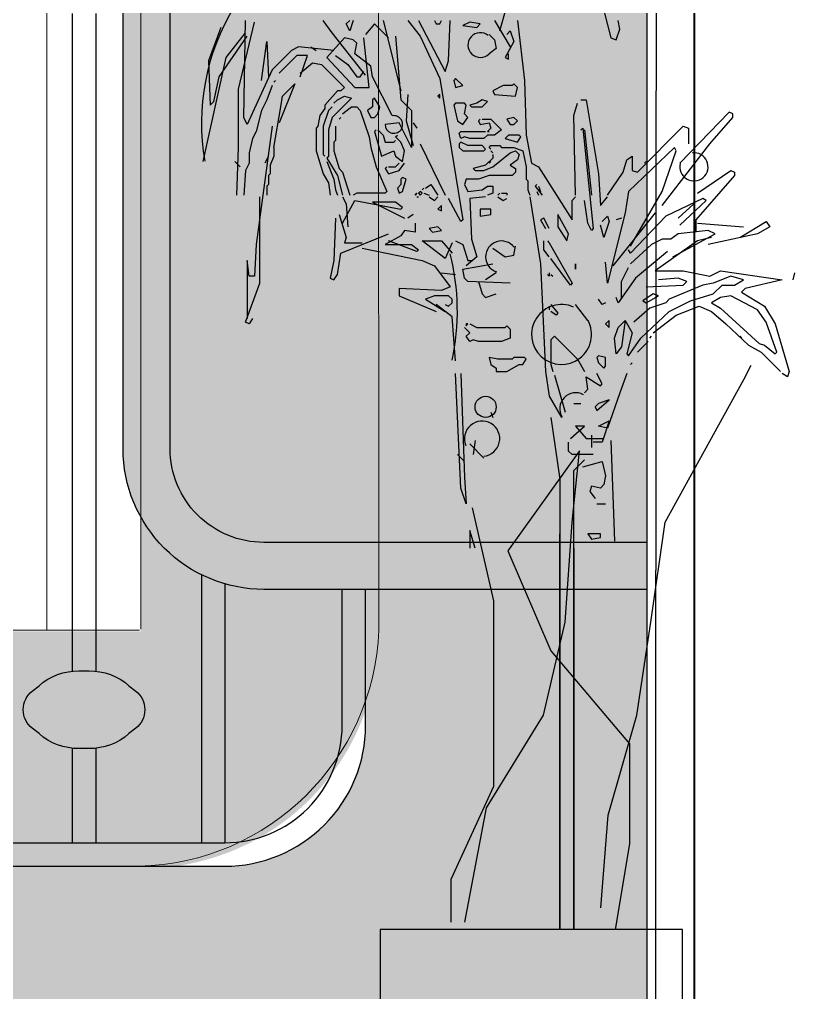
# Model space of a CAD drawing. Header units: millimetres. Extents: x 35877 to 3066687, y -650199 to -40525.
# Drawn here: x 147135.3 to 147151.81, y -179797.05 to -179776.32 of the extents above; entities that cross this region are included whole.
import ezdxf

# ---------------------------------------------------------------- set-up
doc = ezdxf.new("R2010")
doc.units = ezdxf.units.MM
doc.header["$MEASUREMENT"] = 0
for name, color, linetype, lineweight in [('A8_FURNITURE', 32, 'Continuous', 30), ('dim05', 1, 'Continuous', 13), ('Elevation 4.5', 206, 'Continuous', 5), ('FURNITURE', 32, 'Continuous', 9), ('NAME PLATE', 7, 'Continuous', 25), ('wall', 7, 'Continuous', 30)]:
    doc.layers.add(name, color=color, linetype=linetype, lineweight=lineweight)

# ---------------------------------------------------------------- blocks, each defined once
blk = doc.blocks.new('A$C76AA168E')
at = {"color": 116, "linetype": 'ByBlock', "true_color": 0x136734, "transparency": 33554687}
for p, q in [((259.24, 874.73), (275.29, 812.79)), ((203.03, 817.38), (207.62, 833.44)), ((33.26, 779.52), (43.59, 823.11)), ((36.71, 761.17), (37.85, 824.26)), ((94.06, 816.23), (88.32, 824.26)), ((103.24, 821.97), (105.53, 824.26)), ((107.82, 824.26), (105.53, 817.38)), ((127.32, 824.26), (138.79, 778.38)), ((143.38, 824.26), (151.41, 813.94)), ((150.27, 824.26), (167.47, 791)), ((160.59, 824.26), (161.74, 821.97)), ((164.03, 821.97), (165.18, 824.26)), ((169.77, 797.88), (170.91, 824.26)), ((183.53, 823.11), (178.94, 820.82)), ((190.41, 821.97), (183.53, 823.11)), ((199.59, 824.26), (209.91, 807.05)), ((214.5, 824.26), (219.09, 785.26)), ((281.03, 818.52), (279.88, 824.26)), ((21.79, 819.67), (13.76, 797.88)), ((25.24, 800.17), (37.85, 816.23)), ((115.85, 788.7), (94.06, 816.23)), ((105.53, 817.38), (103.24, 821.97)), ((121.59, 821.97), (115.85, 815.08)), ((130.77, 812.79), (121.59, 821.97)), ((161.74, 821.97), (164.03, 821.97)), ((178.94, 820.82), (188.12, 819.67)), ((188.12, 819.67), (190.41, 821.97)), ((207.62, 815.08), (209.91, 817.38)), ((209.91, 817.38), (212.21, 810.5)), ((278.74, 811.64), (281.03, 818.52)), ((20.65, 787.55), (39, 813.94)), ((48.18, 785.26), (51.62, 810.5)), ((51.62, 810.5), (52.76, 787.55)), ((102.09, 812.79), (90.62, 800.17)), ((107.82, 811.64), (102.09, 812.79)), ((110.12, 809.35), (107.82, 811.64)), ((118.15, 780.67), (114.71, 812.79)), ((135.35, 813.94), (138.79, 772.64)), ((151.41, 813.94), (164.03, 786.41)), ((196.15, 815.08), (199.59, 811.64)), ((199.59, 811.64), (200.74, 805.91)), ((212.21, 810.5), (206.47, 800.17)), ((275.29, 812.79), (278.74, 811.64)), ((67.68, 804.76), (55.06, 792.14)), ((72.26, 807.05), (67.68, 804.76)), ((95.21, 804.76), (72.26, 807.05)), ((80.29, 807.05), (83.74, 804.76)), ((108.97, 802.47), (110.12, 809.35)), ((200.74, 805.91), (196.15, 802.47)), ((10.32, 732.5), (25.24, 800.17)), ((13.76, 797.88), (14.91, 769.2)), ((71.12, 801.32), (59.65, 789.85)), ((78, 801.32), (71.12, 801.32)), ((73.41, 787.55), (78, 801.32)), ((90.62, 800.17), (108.97, 780.67)), ((96.35, 801.32), (104.38, 795.58)), ((119.29, 794.44), (108.97, 802.47)), ((167.47, 791), (169.77, 797.88)), ((206.47, 800.17), (208.77, 799.02)), ((208.77, 799.02), (208.77, 802.47)), ((55.06, 792.14), (39, 756.58)), ((73.41, 789.85), (81.44, 796.73)), ((81.44, 796.73), (87.18, 795.58)), ((87.18, 795.58), (102.09, 780.67)), ((104.38, 795.58), (110.12, 787.55)), ((112.41, 787.55), (114.71, 791)), ((120.44, 787.55), (119.29, 794.44)), ((17.21, 771.5), (20.65, 787.55)), ((56.21, 784.11), (57.35, 785.26)), ((110.12, 787.55), (112.41, 787.55)), ((133.06, 762.32), (120.44, 787.55)), ((164.03, 786.41), (178.94, 694.64)), ((174.35, 786.41), (173.21, 785.26)), ((173.21, 785.26), (174.35, 780.67)), ((178.94, 781.82), (174.35, 786.41)), ((219.09, 785.26), (220.24, 749.7)), ((33.26, 741.67), (33.26, 779.52)), ((55.06, 781.82), (51.62, 772.64)), ((69.97, 782.97), (59.65, 757.73)), ((61.94, 774.94), (69.97, 782.97)), ((97.5, 778.38), (89.47, 769.2)), ((99.79, 778.38), (97.5, 778.38)), ((102.09, 780.67), (99.79, 778.38)), ((108.97, 780.67), (118.15, 780.67)), ((174.35, 780.67), (178.94, 781.82)), ((205.32, 781.82), (198.44, 778.38)), ((198.44, 778.38), (199.59, 776.08)), ((211.06, 781.82), (205.32, 781.82)), ((212.21, 782.97), (211.06, 781.82)), ((214.5, 780.67), (212.21, 782.97)), ((213.35, 774.94), (214.5, 780.67)), ((51.62, 772.64), (48.18, 765.76)), ((60.79, 768.05), (61.94, 774.94)), ((106.68, 773.79), (94.06, 761.17)), ((95.21, 770.35), (97.5, 772.64)), ((97.5, 772.64), (102.09, 774.94)), ((102.09, 774.94), (106.68, 773.79)), ((121.59, 773.79), (120.44, 772.64)), ((120.44, 772.64), (120.44, 768.05)), ((125.03, 768.05), (121.59, 773.79)), ((138.79, 772.64), (145.68, 765.76)), ((143.38, 776.08), (142.24, 758.88)), ((164.03, 776.08), (162.88, 774.94)), ((162.88, 774.94), (164.03, 773.79)), ((164.03, 773.79), (164.03, 776.08)), ((191.56, 772.64), (188.12, 770.35)), ((195, 771.5), (191.56, 772.64)), ((199.59, 776.08), (213.35, 774.94)), ((255.79, 772.64), (259.24, 772.64)), ((259.24, 772.64), (267.27, 724.47)), ((14.91, 769.2), (17.21, 771.5)), ((48.18, 765.76), (44.74, 752)), ((56.21, 741.67), (60.79, 768.05)), ((89.47, 766.91), (86.03, 762.32)), ((91.76, 765.76), (88.32, 755.44)), ((89.47, 769.2), (89.47, 766.91)), ((91.76, 765.76), (94.06, 768.05)), ((102.09, 764.61), (106.68, 768.05)), ((106.68, 768.05), (110.12, 768.05)), ((110.12, 768.05), (112.41, 765.76)), ((112.41, 765.76), (118.15, 748.55)), ((120.44, 768.05), (117, 765.76)), ((117, 765.76), (119.29, 761.17)), ((123.88, 763.47), (125.03, 768.05)), ((145.68, 765.76), (145.68, 741.67)), ((174.35, 770.35), (173.21, 769.2)), ((173.21, 769.2), (175.5, 758.88)), ((180.09, 770.35), (174.35, 770.35)), ((181.24, 769.2), (180.09, 770.35)), ((180.09, 763.47), (181.24, 769.2)), ((188.12, 770.35), (183.53, 769.2)), ((183.53, 769.2), (184.68, 768.05)), ((184.68, 768.05), (191.56, 768.05)), ((191.56, 768.05), (195, 771.5)), ((251.21, 762.32), (253.5, 770.35)), ((39, 756.58), (36.71, 761.17)), ((86.03, 762.32), (84.88, 755.44)), ((94.06, 761.17), (91.76, 753.14)), ((98.65, 760.02), (99.79, 761.17)), ((100.94, 763.47), (102.09, 764.61)), ((119.29, 761.17), (121.59, 761.17)), ((121.59, 761.17), (123.88, 763.47)), ((142.24, 758.88), (146.82, 742.82)), ((175.5, 758.88), (178.94, 756.58)), ((178.94, 756.58), (182.38, 761.17)), ((182.38, 761.17), (180.09, 763.47)), ((190.41, 760.02), (189.27, 758.88)), ((189.27, 758.88), (190.41, 760.02)), ((189.27, 758.88), (190.41, 756.58)), ((191.56, 760.02), (197.29, 760.02)), ((197.29, 760.02), (204.18, 753.14)), ((212.21, 761.17), (207.62, 760.02)), ((207.62, 760.02), (209.91, 756.58)), ((214.5, 758.88), (212.21, 761.17)), ((212.21, 756.58), (214.5, 758.88)), ((252.35, 710.7), (251.21, 762.32)), ((352.15, 764.61), (320.03, 731.35)), ((339.53, 743.97), (354.44, 761.17)), ((354.44, 763.47), (352.15, 764.61)), ((354.44, 761.17), (354.44, 763.47)), ((55.06, 755.44), (44.74, 678.58)), ((84.88, 755.44), (83.74, 754.29)), ((83.74, 754.29), (83.74, 739.38)), ((88.32, 755.44), (88.32, 737.08)), ((91.76, 753.14), (91.76, 735.94)), ((96.35, 755.44), (96.35, 746.26)), ((122.74, 753.14), (121.59, 752)), ((121.59, 752), (122.74, 753.14)), ((123.88, 753.14), (127.32, 749.7)), ((137.65, 757.73), (128.47, 756.58)), ((145.68, 741.67), (137.65, 757.73)), ((146.82, 757.73), (149.12, 754.29)), ((190.41, 756.58), (196.15, 757.73)), ((197.29, 754.29), (195, 752)), ((196.15, 757.73), (197.29, 754.29)), ((204.18, 753.14), (199.59, 749.7)), ((209.91, 756.58), (212.21, 756.58)), ((255.79, 753.14), (256.94, 754.29)), ((256.94, 754.29), (263.82, 688.91)), ((258.09, 753.14), (262.68, 710.7)), ((292.5, 725.61), (322.32, 755.44)), ((322.32, 755.44), (325.77, 754.29)), ((325.77, 754.29), (325.77, 743.97)), ((42.44, 747.41), (40.15, 738.23)), ((44.74, 752), (42.44, 747.41)), ((96.35, 746.26), (95.21, 745.11)), ((118.15, 748.55), (119.29, 741.67)), ((121.59, 752), (126.18, 735.94)), ((127.32, 749.7), (128.47, 745.11)), ((134.21, 745.11), (135.35, 746.26)), ((135.35, 748.55), (136.5, 749.7)), ((138.79, 745.11), (135.35, 748.55)), ((176.65, 750.85), (177.79, 752)), ((177.79, 747.41), (176.65, 750.85)), ((177.79, 752), (193.85, 752)), ((180.09, 748.55), (177.79, 747.41)), ((183.53, 747.41), (180.09, 748.55)), ((192.71, 747.41), (183.53, 747.41)), ((195, 749.7), (192.71, 747.41)), ((195, 752), (196.15, 752)), ((199.59, 749.7), (195, 749.7)), ((208.77, 749.7), (206.47, 747.41)), ((206.47, 747.41), (214.5, 745.11)), ((215.65, 749.7), (208.77, 749.7)), ((214.5, 745.11), (216.79, 748.55)), ((216.79, 748.55), (215.65, 749.7)), ((220.24, 749.7), (223.68, 731.35)), ((32.12, 710.7), (33.26, 741.67)), ((56.21, 741.67), (56.21, 735.94)), ((95.21, 745.11), (95.21, 739.38)), ((119.29, 741.67), (122.74, 729.05)), ((128.47, 745.11), (134.21, 745.11)), ((141.09, 739.38), (138.79, 745.11)), ((151.41, 743.97), (167.47, 710.7)), ((177.79, 745.11), (176.65, 743.97)), ((176.65, 743.97), (176.65, 741.67)), ((176.65, 741.67), (178.94, 739.38)), ((182.38, 742.82), (177.79, 745.11)), ((191.56, 742.82), (182.38, 742.82)), ((193.85, 740.52), (191.56, 742.82)), ((192.71, 739.38), (193.85, 740.52)), ((196.15, 741.67), (197.29, 742.82)), ((197.29, 740.52), (196.15, 741.67)), ((196.15, 741.67), (197.29, 740.52)), ((197.29, 742.82), (203.03, 742.82)), ((203.03, 742.82), (204.18, 741.67)), ((204.18, 741.67), (212.21, 741.67)), ((212.21, 741.67), (217.94, 739.38)), ((316.59, 741.67), (286.77, 713)), ((308.56, 703.82), (339.53, 743.97)), ((317.74, 739.38), (316.59, 741.67)), ((40.15, 738.23), (40.15, 731.35)), ((52.76, 735.94), (50.47, 731.35)), ((56.21, 735.94), (53.91, 730.2)), ((83.74, 739.38), (88.32, 724.47)), ((88.32, 737.08), (89.47, 735.94)), ((91.76, 735.94), (90.62, 734.79)), ((90.62, 734.79), (97.5, 723.32)), ((95.21, 739.38), (98.65, 727.91)), ((126.18, 735.94), (134.21, 739.38)), ((134.21, 739.38), (135.35, 735.94)), ((135.35, 735.94), (139.94, 732.5)), ((139.94, 732.5), (141.09, 739.38)), ((178.94, 739.38), (192.71, 739.38)), ((198.44, 734.79), (193.85, 730.2)), ((198.44, 738.23), (197.29, 739.38)), ((197.29, 739.38), (198.44, 738.23)), ((198.44, 729.05), (209.91, 738.23)), ((198.44, 737.08), (198.44, 734.79)), ((209.91, 738.23), (213.35, 739.38)), ((214.5, 733.64), (209.91, 730.2)), ((213.35, 739.38), (215.65, 737.08)), ((215.65, 737.08), (214.5, 733.64)), ((217.94, 739.38), (220.24, 729.05)), ((283.32, 725.61), (285.62, 733.64)), ((285.62, 733.64), (289.06, 735.94)), ((289.06, 735.94), (289.06, 726.76)), ((308.56, 713), (317.74, 739.38)), ((30.97, 732.5), (34.41, 729.05)), ((40.15, 731.35), (37.85, 726.76)), ((53.91, 730.2), (53.91, 724.47)), ((90.62, 732.5), (95.21, 721.02)), ((98.65, 727.91), (100.94, 725.61)), ((122.74, 729.05), (129.62, 713)), ((129.62, 729.05), (128.47, 727.91)), ((128.47, 727.91), (129.62, 729.05)), ((128.47, 727.91), (130.77, 724.47)), ((130.77, 729.05), (135.35, 729.05)), ((135.35, 729.05), (137.65, 731.35)), ((137.65, 726.76), (141.09, 731.35)), ((193.85, 730.2), (185.82, 727.91)), ((185.82, 727.91), (186.97, 726.76)), ((192.71, 726.76), (198.44, 729.05)), ((197.29, 732.5), (196.15, 731.35)), ((196.15, 731.35), (197.29, 732.5)), ((209.91, 730.2), (213.35, 727.91)), ((213.35, 727.91), (213.35, 725.61)), ((220.24, 729.05), (220.24, 721.02)), ((223.68, 731.35), (228.27, 729.05)), ((228.27, 729.05), (250.06, 694.64)), ((297.09, 731.35), (298.24, 732.5)), ((37.85, 726.76), (36.71, 710.7)), ((53.91, 724.47), (52.76, 723.32)), ((52.76, 723.32), (52.76, 717.58)), ((88.32, 724.47), (91.76, 718.73)), ((95.21, 721.02), (96.35, 714.14)), ((97.5, 723.32), (100.94, 710.7)), ((100.94, 725.61), (105.53, 710.7)), ((130.77, 724.47), (137.65, 726.76)), ((139.94, 722.17), (138.79, 721.02)), ((138.79, 721.02), (138.79, 717.58)), ((142.24, 721.02), (139.94, 722.17)), ((139.94, 713), (142.24, 721.02)), ((181.24, 721.02), (180.09, 717.58)), ((189.27, 721.02), (181.24, 721.02)), ((186.97, 726.76), (192.71, 726.76)), ((196.15, 723.32), (189.27, 721.02)), ((211.06, 723.32), (196.15, 723.32)), ((213.35, 725.61), (211.06, 723.32)), ((220.24, 721.02), (221.38, 719.88)), ((267.27, 724.47), (268.41, 703.82)), ((273, 710.7), (283.32, 725.61)), ((289.06, 726.76), (292.5, 725.61)), ((355.59, 723.32), (330.35, 694.64)), ((331.5, 711.85), (353.3, 726.76)), ((353.3, 726.76), (355.59, 725.61)), ((355.59, 725.61), (355.59, 723.32)), ((52.76, 717.58), (51.62, 716.44)), ((51.62, 716.44), (51.62, 710.7)), ((91.76, 718.73), (92.91, 710.7)), ((138.79, 717.58), (136.5, 715.29)), ((136.5, 715.29), (137.65, 711.85)), ((153.71, 715.29), (152.56, 714.14)), ((152.56, 714.14), (153.71, 715.29)), ((154.85, 715.29), (158.29, 717.58)), ((158.29, 717.58), (162.88, 710.7)), ((180.09, 717.58), (182.38, 713)), ((191.56, 714.14), (195, 716.44)), ((195, 716.44), (198.44, 716.44)), ((198.44, 716.44), (198.44, 711.85)), ((221.38, 719.88), (221.38, 714.14)), ((227.12, 717.58), (225.97, 716.44)), ((225.97, 716.44), (227.12, 717.58)), ((225.97, 716.44), (230.56, 710.7)), ((228.27, 716.44), (229.41, 713)), ((47.03, 653.35), (47.03, 709.55)), ((96.35, 714.14), (97.5, 710.7)), ((100.94, 709.55), (103.24, 704.97)), ((110.12, 711.85), (107.82, 710.7)), ((128.47, 711.85), (110.12, 711.85)), ((129.62, 713), (128.47, 711.85)), ((137.65, 711.85), (139.94, 713)), ((149.12, 711.85), (147.97, 710.7)), ((147.97, 710.7), (149.12, 711.85)), ((149.12, 709.55), (150.27, 709.55)), ((151.41, 713), (150.27, 711.85)), ((150.27, 711.85), (151.41, 710.7)), ((152.56, 711.85), (151.41, 713)), ((151.41, 710.7), (152.56, 711.85)), ((153.71, 711.85), (157.15, 710.7)), ((157.15, 709.55), (160.59, 707.26)), ((160.59, 707.26), (162.88, 709.55)), ((177.79, 693.5), (169.77, 708.41)), ((182.38, 713), (191.56, 714.14)), ((193.85, 709.55), (183.53, 708.41)), ((183.53, 708.41), (184.68, 682.02)), ((198.44, 711.85), (195, 710.7)), ((203.03, 711.85), (201.88, 710.7)), ((201.88, 710.7), (203.03, 711.85)), ((201.88, 709.55), (205.32, 707.26)), ((204.18, 711.85), (207.62, 711.85)), ((205.32, 707.26), (207.62, 708.41)), ((207.62, 711.85), (207.62, 710.7)), ((221.38, 714.14), (222.53, 710.7)), ((222.53, 709.55), (229.41, 665.97)), ((227.12, 713), (228.27, 710.7)), ((250.06, 707.26), (252.35, 709.55)), ((268.41, 703.82), (273, 709.55)), ((286.77, 713), (284.47, 699.23)), ((287.91, 677.44), (308.56, 713)), ((334.94, 708.41), (310.85, 696.94)), ((337.24, 707.26), (334.94, 708.41)), ((100.94, 692.35), (108.97, 707.26)), ((103.24, 704.97), (104.38, 690.05)), ((108.97, 707.26), (138.79, 701.52)), ((120.44, 706.11), (141.09, 695.79)), ((135.35, 706.11), (120.44, 706.11)), ((139.94, 702.67), (135.35, 706.11)), ((138.79, 701.52), (139.94, 702.67)), ((165.18, 703.82), (162.88, 701.52)), ((165.18, 700.38), (165.18, 703.82)), ((250.06, 694.64), (250.06, 707.26)), ((260.38, 692.35), (258.09, 707.26)), ((329.21, 704.97), (318.88, 695.79)), ((320.03, 691.2), (337.24, 707.26)), ((96.35, 695.79), (95.21, 668.26)), ((98.65, 698.08), (103.24, 683.17)), ((146.82, 698.08), (143.38, 695.79)), ((162.88, 701.52), (165.18, 700.38)), ((197.29, 701.52), (190.41, 701.52)), ((190.41, 701.52), (190.41, 696.94)), ((190.41, 696.94), (197.29, 698.08)), ((197.29, 698.08), (197.29, 701.52)), ((231.71, 695.79), (229.41, 694.64)), ((235.15, 688.91), (231.71, 695.79)), ((247.77, 685.47), (240.88, 698.08)), ((240.88, 698.08), (240.88, 690.05)), ((269.56, 693.5), (273, 696.94)), ((284.47, 699.23), (273, 653.35)), ((273, 696.94), (274.15, 693.5)), ((303.97, 699.23), (276.44, 664.82)), ((282.18, 695.79), (278.74, 694.64)), ((310.85, 696.94), (287.91, 672.85)), ((147.97, 692.35), (147.97, 686.61)), ((162.88, 690.05), (157.15, 688.91)), ((165.18, 687.76), (162.88, 690.05)), ((178.94, 694.64), (177.79, 693.5)), ((229.41, 694.64), (232.85, 688.91)), ((240.88, 690.05), (246.62, 680.88)), ((262.68, 687.76), (260.38, 692.35)), ((270.71, 683.17), (268.41, 691.2)), ((274.15, 693.5), (270.71, 683.17)), ((330.35, 694.64), (330.35, 686.61)), ((331.5, 692.35), (361.32, 690.05)), ((359.03, 683.17), (376.24, 693.5)), ((378.53, 690.05), (370.5, 685.47)), ((376.24, 693.5), (378.53, 690.05)), ((99.79, 672.85), (130.77, 685.47)), ((103.24, 683.17), (102.09, 679.73)), ((138.79, 684.32), (128.47, 678.58)), ((141.09, 687.76), (138.79, 684.32)), ((147.97, 686.61), (141.09, 687.76)), ((157.15, 688.91), (159.44, 686.61)), ((159.44, 686.61), (165.18, 687.76)), ((246.62, 680.88), (247.77, 685.47)), ((263.82, 688.91), (262.68, 687.76)), ((318.88, 685.47), (314.3, 682.02)), ((315.44, 670.55), (342.97, 685.47)), ((338.38, 687.76), (318.88, 685.47)), ((340.68, 683.17), (331.5, 680.88)), ((342.97, 685.47), (338.38, 687.76)), ((370.5, 685.47), (338.38, 678.58)), ((44.74, 678.58), (43.59, 657.94)), ((102.09, 679.73), (113.56, 679.73)), ((128.47, 678.58), (145.68, 678.58)), ((149.12, 674), (130.77, 680.88)), ((145.68, 678.58), (150.27, 675.14)), ((152.56, 680.88), (165.18, 680.88)), ((167.47, 669.41), (152.56, 680.88)), ((165.18, 680.88), (172.06, 672.85)), ((172.06, 679.73), (167.47, 669.41)), ((174.35, 680.88), (178.94, 678.58)), ((178.94, 678.58), (182.38, 668.26)), ((184.68, 682.02), (188.12, 670.55)), ((212.21, 671.7), (213.35, 677.44)), ((231.71, 675.14), (231.71, 680.88)), ((234, 680.88), (235.15, 679.73)), ((235.15, 679.73), (250.06, 653.35)), ((301.68, 678.58), (287.91, 665.97)), ((308.56, 682.02), (301.68, 678.58)), ((331.5, 680.88), (303.97, 661.38)), ((314.3, 682.02), (308.56, 682.02)), ((97.5, 659.08), (99.79, 672.85)), ((113.56, 676.29), (152.56, 668.26)), ((150.27, 675.14), (149.12, 674)), ((188.12, 670.55), (181.24, 664.82)), ((198.44, 676.29), (206.47, 670.55)), ((206.47, 670.55), (212.21, 671.7)), ((235.15, 670.55), (231.71, 675.14)), ((287.91, 672.85), (286.77, 675.14)), ((312, 674), (291.35, 656.79)), ((39, 668.26), (39, 630.41)), ((40.15, 657.94), (39, 668.26)), ((95.21, 668.26), (92.91, 656.79)), ((152.56, 668.26), (160.59, 664.82)), ((160.59, 664.82), (170.91, 651.05)), ((178.94, 662.52), (198.44, 665.97)), ((182.38, 668.26), (184.68, 668.26)), ((229.41, 665.97), (232.85, 595.99)), ((248.91, 652.2), (236.29, 669.41)), ((252.35, 665.97), (252.35, 662.52)), ((252.35, 662.52), (252.35, 665.97)), ((273, 653.35), (271.85, 667.11)), ((43.59, 657.94), (40.15, 657.94)), ((95.21, 655.64), (97.5, 659.08)), ((165.18, 660.23), (174.35, 659.08)), ((180.09, 656.79), (178.94, 662.52)), ((200.74, 660.23), (193.85, 655.64)), ((235.15, 657.94), (234, 659.08)), ((235.15, 660.23), (235.15, 657.94)), ((236.29, 659.08), (237.44, 657.94)), ((282.18, 654.49), (286.77, 663.67)), ((303.97, 661.38), (322.32, 661.38)), ((322.32, 661.38), (339.53, 657.94)), ((339.53, 657.94), (346.41, 661.38)), ((353.3, 657.94), (341.82, 653.35)), ((346.41, 661.38), (386.56, 655.64)), ((361.32, 655.64), (353.3, 657.94)), ((394.59, 660.23), (393.44, 655.64)), ((37.85, 628.11), (47.03, 653.35)), ((92.91, 656.79), (95.21, 655.64)), ((182.38, 654.49), (180.09, 656.79)), ((209.91, 653.35), (182.38, 654.49)), ((189.27, 654.49), (191.56, 646.47)), ((250.06, 653.35), (248.91, 652.2)), ((291.35, 656.79), (279.88, 640.73)), ((282.18, 643.02), (282.18, 654.49)), ((298.24, 651.05), (322.32, 652.2)), ((318.88, 656.79), (306.27, 655.64)), ((334.94, 652.2), (313.15, 643.02)), ((324.62, 654.49), (318.88, 656.79)), ((322.32, 652.2), (324.62, 654.49)), ((341.82, 653.35), (334.94, 652.2)), ((341.82, 646.47), (347.56, 652.2)), ((347.56, 652.2), (355.59, 652.2)), ((355.59, 652.2), (361.32, 655.64)), ((386.56, 655.64), (362.47, 649.91)), ((137.65, 649.91), (137.65, 645.32)), ((165.18, 648.76), (137.65, 649.91)), ((137.65, 645.32), (161.74, 634.99)), ((160.59, 645.32), (154.85, 643.02)), ((169.77, 645.32), (160.59, 645.32)), ((170.91, 651.05), (165.18, 648.76)), ((172.06, 643.02), (169.77, 645.32)), ((191.56, 646.47), (193.85, 644.17)), ((193.85, 644.17), (200.74, 646.47)), ((302.82, 646.47), (295.94, 641.88)), ((298.24, 640.73), (306.27, 645.32)), ((306.27, 645.32), (302.82, 646.47)), ((326.91, 641.88), (341.82, 646.47)), ((353.3, 645.32), (346.41, 644.17)), ((370.5, 636.14), (353.3, 645.32)), ((362.47, 649.91), (360.18, 647.61)), ((360.18, 647.61), (375.09, 638.44)), ((154.85, 643.02), (167.47, 634.99)), ((172.06, 631.55), (161.74, 639.58)), ((167.47, 639.58), (169.77, 638.44)), ((169.77, 638.44), (172.06, 640.73)), ((172.06, 640.73), (172.06, 643.02)), ((236.29, 639.58), (240.88, 633.85)), ((260.38, 629.26), (252.35, 639.58)), ((269.56, 639.58), (267.27, 643.02)), ((271.85, 640.73), (269.56, 639.58)), ((279.88, 640.73), (278.74, 644.17)), ((295.94, 641.88), (298.24, 640.73)), ((310.85, 640.73), (300.53, 637.29)), ((313.15, 643.02), (310.85, 640.73)), ((313.15, 634.99), (326.91, 641.88)), ((346.41, 644.17), (340.68, 640.73)), ((340.68, 640.73), (346.41, 637.29)), ((235.15, 638.44), (235.15, 636.14)), ((239.74, 632.7), (236.29, 634.99)), ((240.88, 633.85), (239.74, 632.7)), ((300.53, 637.29), (290.21, 628.11)), ((294.79, 617.79), (313.15, 634.99)), ((302.82, 621.23), (317.74, 632.7)), ((317.74, 632.7), (332.65, 638.44)), ((332.65, 638.44), (340.68, 634.99)), ((340.68, 634.99), (349.85, 626.97)), ((346.41, 637.29), (371.65, 614.35)), ((376.24, 628.11), (370.5, 636.14)), ((375.09, 638.44), (381.97, 626.97)), ((40.15, 626.97), (37.85, 628.11)), ((42.44, 630.41), (40.15, 626.97)), ((174.35, 602.88), (172.06, 631.55)), ((182.38, 626.97), (181.24, 626.97)), ((181.24, 625.82), (182.38, 626.97)), ((181.24, 626.97), (181.24, 625.82)), ((183.53, 626.97), (188.12, 624.67)), ((274.15, 629.26), (271.85, 626.97)), ((271.85, 626.97), (274.15, 624.67)), ((274.15, 624.67), (274.15, 629.26)), ((279.88, 624.67), (284.47, 629.26)), ((284.47, 629.26), (282.18, 612.05)), ((284.47, 629.26), (289.06, 621.23)), ((349.85, 626.97), (364.77, 613.2)), ((383.12, 608.61), (376.24, 628.11)), ((381.97, 626.97), (391.15, 595.99)), ((183.53, 621.23), (180.09, 624.67)), ((181.24, 618.94), (183.53, 621.23)), ((188.12, 624.67), (206.47, 624.67)), ((206.47, 624.67), (207.62, 625.82)), ((207.62, 625.82), (209.91, 623.52)), ((209.91, 623.52), (209.91, 617.79)), ((277.59, 617.79), (279.88, 624.67)), ((289.06, 621.23), (285.62, 607.47)), ((183.53, 615.49), (181.24, 618.94)), ((185.82, 616.64), (183.53, 615.49)), ((189.27, 615.49), (185.82, 616.64)), ((204.18, 615.49), (189.27, 615.49)), ((209.91, 617.79), (204.18, 615.49)), ((236.29, 616.64), (238.59, 618.94)), ((236.29, 616.64), (236.29, 600.58)), ((238.59, 618.94), (253.5, 604.02)), ((278.74, 607.47), (277.59, 617.79)), ((286.77, 606.32), (294.79, 617.79)), ((292.5, 608.61), (299.38, 615.49)), ((300.53, 617.79), (301.68, 618.94)), ((360.18, 617.79), (359.03, 618.94)), ((359.03, 618.94), (360.18, 617.79)), ((371.65, 614.35), (375.09, 613.2)), ((282.18, 612.05), (278.74, 607.47)), ((285.62, 607.47), (286.77, 606.32)), ((364.77, 613.2), (372.8, 608.61)), ((372.8, 608.61), (385.41, 595.99)), ((375.09, 613.2), (381.97, 607.47)), ((381.97, 607.47), (383.12, 608.61)), ((201.88, 604.02), (196.15, 605.17)), ((196.15, 605.17), (197.29, 600.58)), ((211.06, 604.02), (201.88, 604.02)), ((212.21, 605.17), (211.06, 604.02)), ((219.09, 605.17), (212.21, 605.17)), ((217.94, 600.58), (220.24, 604.02)), ((220.24, 604.02), (219.09, 605.17)), ((253.5, 604.02), (258.09, 595.99)), ((267.27, 606.32), (266.12, 605.17)), ((266.12, 605.17), (267.27, 601.73)), ((271.85, 605.17), (267.27, 606.32)), ((267.27, 601.73), (270.71, 598.29)), ((271.85, 599.44), (271.85, 605.17)), ((287.91, 600.58), (289.06, 601.73)), ((177.79, 520.29), (174.35, 594.85)), ((177.79, 594.85), (180.09, 527.17)), ((197.29, 600.58), (200.74, 598.29)), ((200.74, 598.29), (200.74, 595.99)), ((200.74, 595.99), (207.62, 595.99)), ((207.62, 595.99), (215.65, 600.58)), ((215.65, 600.58), (217.94, 600.58)), ((232.85, 595.99), (235.15, 579.94)), ((236.29, 600.58), (237.44, 595.99)), ((269.56, 587.97), (266.12, 594.85)), ((270.71, 598.29), (271.85, 599.44)), ((285.62, 594.85), (281.03, 582.23)), ((361.74, 590.94), (366.39, 600.22)), ((390, 592.55), (386.56, 594.85)), ((391.15, 595.99), (390, 592.55)), ((238.59, 593.7), (245.47, 569.61)), ((259.24, 592.55), (268.41, 586.82)), ((260.38, 584.52), (259.24, 592.55)), ((310.6, 498.09), (361.74, 590.94)), ((258.09, 582.23), (260.38, 584.52)), ((268.41, 586.82), (269.56, 587.97)), ((281.03, 582.23), (273, 559.29)), ((235.15, 579.94), (243.18, 566.17)), ((266.12, 570.76), (274.15, 577.64)), ((274.15, 577.64), (267.27, 575.35)), ((197.29, 569.61), (198.44, 566.17)), ((251.21, 575.35), (255.79, 575.35)), ((267.27, 575.35), (264.97, 573.05)), ((264.97, 573.05), (266.12, 570.76)), ((236.29, 566.17), (242.03, 526.02)), ((267.27, 560.44), (274.15, 563.88)), ((274.15, 563.88), (269.56, 550.11)), ((248.91, 552.41), (258.09, 560.44)), ((252.35, 560.44), (259.24, 552.41)), ((258.09, 560.44), (252.35, 560.44)), ((273, 559.29), (267.27, 560.44)), ((186.97, 551.26), (185.82, 542.08)), ((259.24, 552.41), (270.71, 552.41)), ((262.68, 554.7), (262.68, 546.67)), ((275.29, 551.26), (277.59, 485.88)), ((183.53, 548.97), (192.71, 539.79)), ((254.82, 544.51), (208.33, 479.52)), ((247.77, 544.38), (247.77, 550.11)), ((250.06, 542.08), (247.77, 544.38)), ((250.17, 498.09), (254.82, 544.51)), ((269.56, 550.11), (263.82, 550.11)), ((175.5, 542.08), (180.09, 537.49)), ((263.82, 542.08), (250.06, 542.08)), ((251.21, 531.76), (258.09, 538.64)), ((251.21, 481.29), (251.21, 531.76)), ((256.94, 534.05), (269.56, 537.49)), ((269.56, 537.49), (271.85, 528.32)), ((180.09, 527.17), (181.24, 509.97)), ((242.03, 526.02), (242.03, 490.47)), ((271.85, 528.32), (270.71, 522.58)), ((181.24, 509.97), (177.79, 520.29)), ((262.68, 521.44), (261.53, 517.99)), ((268.41, 520.29), (262.68, 521.44)), ((270.71, 522.58), (268.41, 520.29)), ((261.53, 517.99), (264.97, 513.41)), ((185.08, 507.37), (199.03, 447.02)), ((266.12, 509.97), (271.85, 509.97)), ((245.52, 433.09), (250.17, 498.09)), ((301.3, 433.09), (310.6, 498.09)), ((183.53, 492.76), (183.53, 481.29)), ((186.97, 481.29), (183.53, 492.76)), ((242.03, 490.47), (242.03, 233.32)), ((242.03, 233.32), (242.03, 490.47)), ((268.41, 490.47), (260.38, 490.47)), ((260.38, 490.47), (262.68, 487.02)), ((262.68, 487.02), (268.41, 488.17)), ((268.41, 488.17), (268.41, 490.47)), ((251.21, 481.29), (251.21, 233.32)), ((251.21, 233.32), (251.21, 481.29)), ((208.33, 479.52), (236.22, 414.52)), ((199.03, 447.02), (199.03, 326.31)), ((231.57, 372.74), (245.52, 433.09)), ((292.01, 372.74), (301.3, 433.09)), ((236.22, 414.52), (287.36, 354.17)), ((194.38, 312.39), (231.57, 372.74)), ((273.41, 307.74), (292.01, 372.74)), ((287.36, 354.17), (287.36, 289.17)), ((199.03, 326.31), (171.14, 265.96)), ((180.43, 238.11), (194.38, 312.39)), ((268.76, 247.39), (273.41, 307.74))]:
    blk.add_line(p, q, dxfattribs=at)
at = {"linetype": 'ByBlock', "transparency": 33554687}
for p, q in [((287.36, 289.17), (278.06, 233.46)), ((171.14, 265.96), (171.14, 238.11)), ((321.85, 233.32), (125.25, 233.32)), ((125.25, 233.32), (125.25, 0)), ((321.85, 0), (321.85, 233.32))]:
    blk.add_line(p, q, dxfattribs=at)
at = {"color": 116, "linetype": 'ByBlock', "true_color": 0x136734, "transparency": 33554687}
blk.add_circle((193.85, 573.05), 6.88, dxfattribs=at)
for centre, radius, start, end in [((152.56, 757.73), 143.38, 148.33278, 190.06069), ((190.41, 808.2), 8.03, 50.19443, 315), ((134.21, 756.58), 5.74, 180, 101.30993), ((329.21, 729.05), 9.18, 165.96376, 96.34019), ((204.18, 670.55), 10.32, 36.8699, 251.56505), ((24.09, 634.99), 151.41, 347.93512, 14.34933), ((243.18, 620.08), 19.5, 66.37062, 28.07249), ((252.35, 571.91), 10.32, 60.9454, 212.00538), ((191.56, 552.41), 11.47, 275.19443, 203.19859)]:
    blk.add_arc(centre, radius, start, end, dxfattribs=at)

msp = doc.modelspace()

# ---------------------------------------------------------------- hatches: boundary and pattern name
at = {"layer": 'dim05', "lineweight": 0, "true_color": 0xa47149, "transparency": 33554630}
h = msp.add_hatch(color=35, dxfattribs=at)
h.dxf.hatch_style = 1
h.paths.add_polyline_path([(147148.669, -179711.4), (147102.677, -179711.4), (147102.685, -179803.359), (147148.677, -179803.359), (147148.676, -179788.461), (147142.677, -179788.461), (147142.677, -179791.359, -0.414214), (147139.677, -179794.359), (147111.679, -179794.359, -0.414214), (147108.679, -179791.359), (147108.679, -179722.365, -0.414214), (147111.679, -179719.365), (147139.677, -179719.365, -0.414214), (147142.677, -179722.365), (147142.677, -179749.261), (147148.672, -179749.261)])
h = msp.add_hatch(color=35, dxfattribs=at)
h.dxf.hatch_style = 1
h.paths.add_polyline_path([(147148.672, -179749.261), (147140.51, -179749.261, 0.414214), (147137.51, -179752.261), (147137.51, -179785.461, 0.414214), (147140.51, -179788.461), (147148.676, -179788.461), (147148.676, -179787.461), (147140.51, -179787.461, -0.414214), (147138.51, -179785.461), (147138.51, -179752.261, -0.414214), (147140.51, -179750.261), (147148.672, -179750.261)])
h = msp.add_hatch(color=35, dxfattribs=at)
h.dxf.hatch_style = 1
h.paths.add_polyline_path([(147148.672, -179750.261), (147140.51, -179750.261, 0.414214), (147138.51, -179752.261), (147138.51, -179785.461, 0.414214), (147140.51, -179787.461), (147148.676, -179787.461)])
at = {"layer": 'Elevation 4.5', "lineweight": 0, "true_color": 0x000000, "transparency": 33554628}
h = msp.add_hatch(color=18, dxfattribs=at)
h.dxf.hatch_style = 1
h.paths.add_polyline_path([(147137.971, -179791.035, 0.233569), (147137.781, -179790.635), (147137.636, -179790.52, 0.186647), (147136.786, -179790.204), (147136.57, -179790.204, 0.186647), (147135.719, -179790.52), (147135.575, -179790.635, 0.229438), (147135.385, -179791.027, 0.233569), (147135.575, -179791.427), (147135.719, -179791.541, 0.186647), (147136.57, -179791.858), (147136.786, -179791.858, 0.186647), (147137.636, -179791.541), (147137.781, -179791.427, 0.229438)])
at = {"layer": 'NAME PLATE', "lineweight": 0, "true_color": 0x000000, "transparency": 33554687}
h = msp.add_hatch(color=18, dxfattribs=at)
h.dxf.hatch_style = 1
h.set_gradient(color1=(153, 155, 55), color2=(229, 232, 120), name='INVCYLINDER')
h.paths.add_polyline_path([(147142.929, -179724.433, 0.410988), (147137.892, -179719.451), (147137.892, -179762.397), (147142.929, -179762.394)], flags=17)
h.paths.add_polyline_path([(147142.929, -179766.411, 0.985229), (147142.867, -179762.413), (147137.892, -179762.397), (147137.892, -179789.358), (147113.83, -179789.358), (147113.83, -179719.451, 0.414244), (147108.847, -179724.433), (147108.8, -179789.383, 0.413988), (147113.8, -179794.387), (147137.849, -179794.405, 0.419656), (147142.958, -179789.378)])

# ---------------------------------------------------------------- linework, layer by layer
at = {"layer": 'A8_FURNITURE', "linetype": 'ByBlock', "lineweight": 15, "transparency": 33554687}
for p, q in [((147135.887, -179789.327, -260.726), (147135.889, -179766.361, -175.147)), ((147142.947, -179766.363, -186.174), (147142.957, -179789.331, -264.874)), ((147137.86, -179789.329, -260.726), (147113.831, -179789.31, -260.726))]:
    msp.add_line(p, q, dxfattribs=at)
at = {"layer": 'A8_FURNITURE', "linetype": 'ByBlock', "transparency": 33554687}
msp.add_lwpolyline([(147102.851, -179711.34), (147148.91, -179711.379), (147148.843, -179803.392)], dxfattribs=at)
at = {"layer": 'A8_FURNITURE', "linetype": 'ByBlock', "lineweight": 15, "transparency": 33554687}
msp.add_lwpolyline([(147137.887, -179789.308), (147137.889, -179766.36)], dxfattribs=at)
at = {"layer": 'A8_FURNITURE', "linetype": 'ByBlock', "lineweight": 15, "transparency": 33554687, "elevation": -260.726}
msp.add_lwpolyline([(147137.849, -179794.358), (147113.8, -179794.339)], dxfattribs=at)
at = {"layer": 'A8_FURNITURE', "linetype": 'ByBlock', "lineweight": 15, "transparency": 33554687}
msp.add_arc((147137.733, -179789.131, -269.022), 5.229, 271.2719, 357.8078, dxfattribs=at)
at = {"layer": 'Elevation 4.5', "color": 18, "lineweight": 30, "true_color": 0x000000, "transparency": 33554687}
for p, q in [((147149.677, -179803.359), (147149.669, -179710.4)), ((147136.428, -179776.193), (147136.428, -179790.204)), ((147136.928, -179776.193), (147136.928, -179790.204)), ((147139.177, -179788.148), (147139.177, -179793.847)), ((147139.677, -179788.343), (147139.677, -179793.859)), ((147136.428, -179791.845), (147136.428, -179793.847)), ((147136.928, -179791.845), (147136.928, -179793.859))]:
    msp.add_line(p, q, dxfattribs=at)
msp.add_lwpolyline([(147149.669, -179710.4), (147101.677, -179710.4), (147101.685, -179803.359), (147149.677, -179803.359)], close=True, dxfattribs=at)
msp.add_lwpolyline([(147142.177, -179749.261), (147142.177, -179722.365, 0.414214), (147139.677, -179719.865), (147111.679, -179719.865, 0.414214), (147109.179, -179722.365), (147109.179, -179791.359, 0.414214), (147111.679, -179793.859), (147139.677, -179793.859, 0.414214), (147142.177, -179791.359), (147142.177, -179788.461)], format="xyb", dxfattribs=at)
msp.add_lwpolyline([(147137.971, -179791.021), (147137.971, -179791.028, -0.229438), (147137.78, -179791.421), (147137.636, -179791.535, -0.186647), (147136.786, -179791.852), (147136.569, -179791.852, -0.186647), (147135.719, -179791.535), (147135.575, -179791.421, -0.229438), (147135.385, -179791.028), (147135.385, -179791.021, -0.229438), (147135.575, -179790.628), (147135.719, -179790.514, -0.186647), (147136.569, -179790.198), (147136.786, -179790.198, -0.186647), (147137.636, -179790.514), (147137.78, -179790.628, -0.229438)], format="xyb", close=True, dxfattribs=at)
at = {"layer": 'FURNITURE', "lineweight": 30, "transparency": 33554687}
msp.add_lwpolyline([(147148.677, -179803.359), (147148.669, -179711.4), (147102.677, -179711.4), (147102.685, -179803.359)], dxfattribs=at)
for points in [[(147142.677, -179749.261), (147142.677, -179722.365, 0.414214), (147139.677, -179719.365), (147111.679, -179719.365, 0.414214), (147108.679, -179722.365), (147108.679, -179791.359, 0.414214), (147111.679, -179794.359), (147139.677, -179794.359, 0.414214), (147142.677, -179791.359), (147142.677, -179788.461)], [(147148.677, -179788.461), (147140.51, -179788.461, -0.414214), (147137.51, -179785.461), (147137.51, -179752.261, -0.414214), (147140.51, -179749.261), (147148.677, -179749.261)], [(147148.677, -179787.461), (147140.51, -179787.461, -0.414214), (147138.51, -179785.461), (147138.51, -179752.261, -0.414214), (147140.51, -179750.261), (147148.677, -179750.261)]]:
    msp.add_lwpolyline(points, format="xyb", dxfattribs=at)
at = {"layer": 'wall', "transparency": 33554687}
msp.add_lwpolyline([(147101.685, -179710.359), (147149.685, -179710.359), (147149.685, -179803.359), (147101.685, -179803.359)], close=True, dxfattribs=at)

# ---------------------------------------------------------------- block references
at = {"transparency": 33554687, "xscale": 0.03278214019380041, "yscale": 0.03278214019380041, "zscale": 0.03278214019380041}
msp.add_blockref('A$C76AA168E', (147138.878, -179803.359), dxfattribs=at)

doc.saveas('drawing.dxf')
